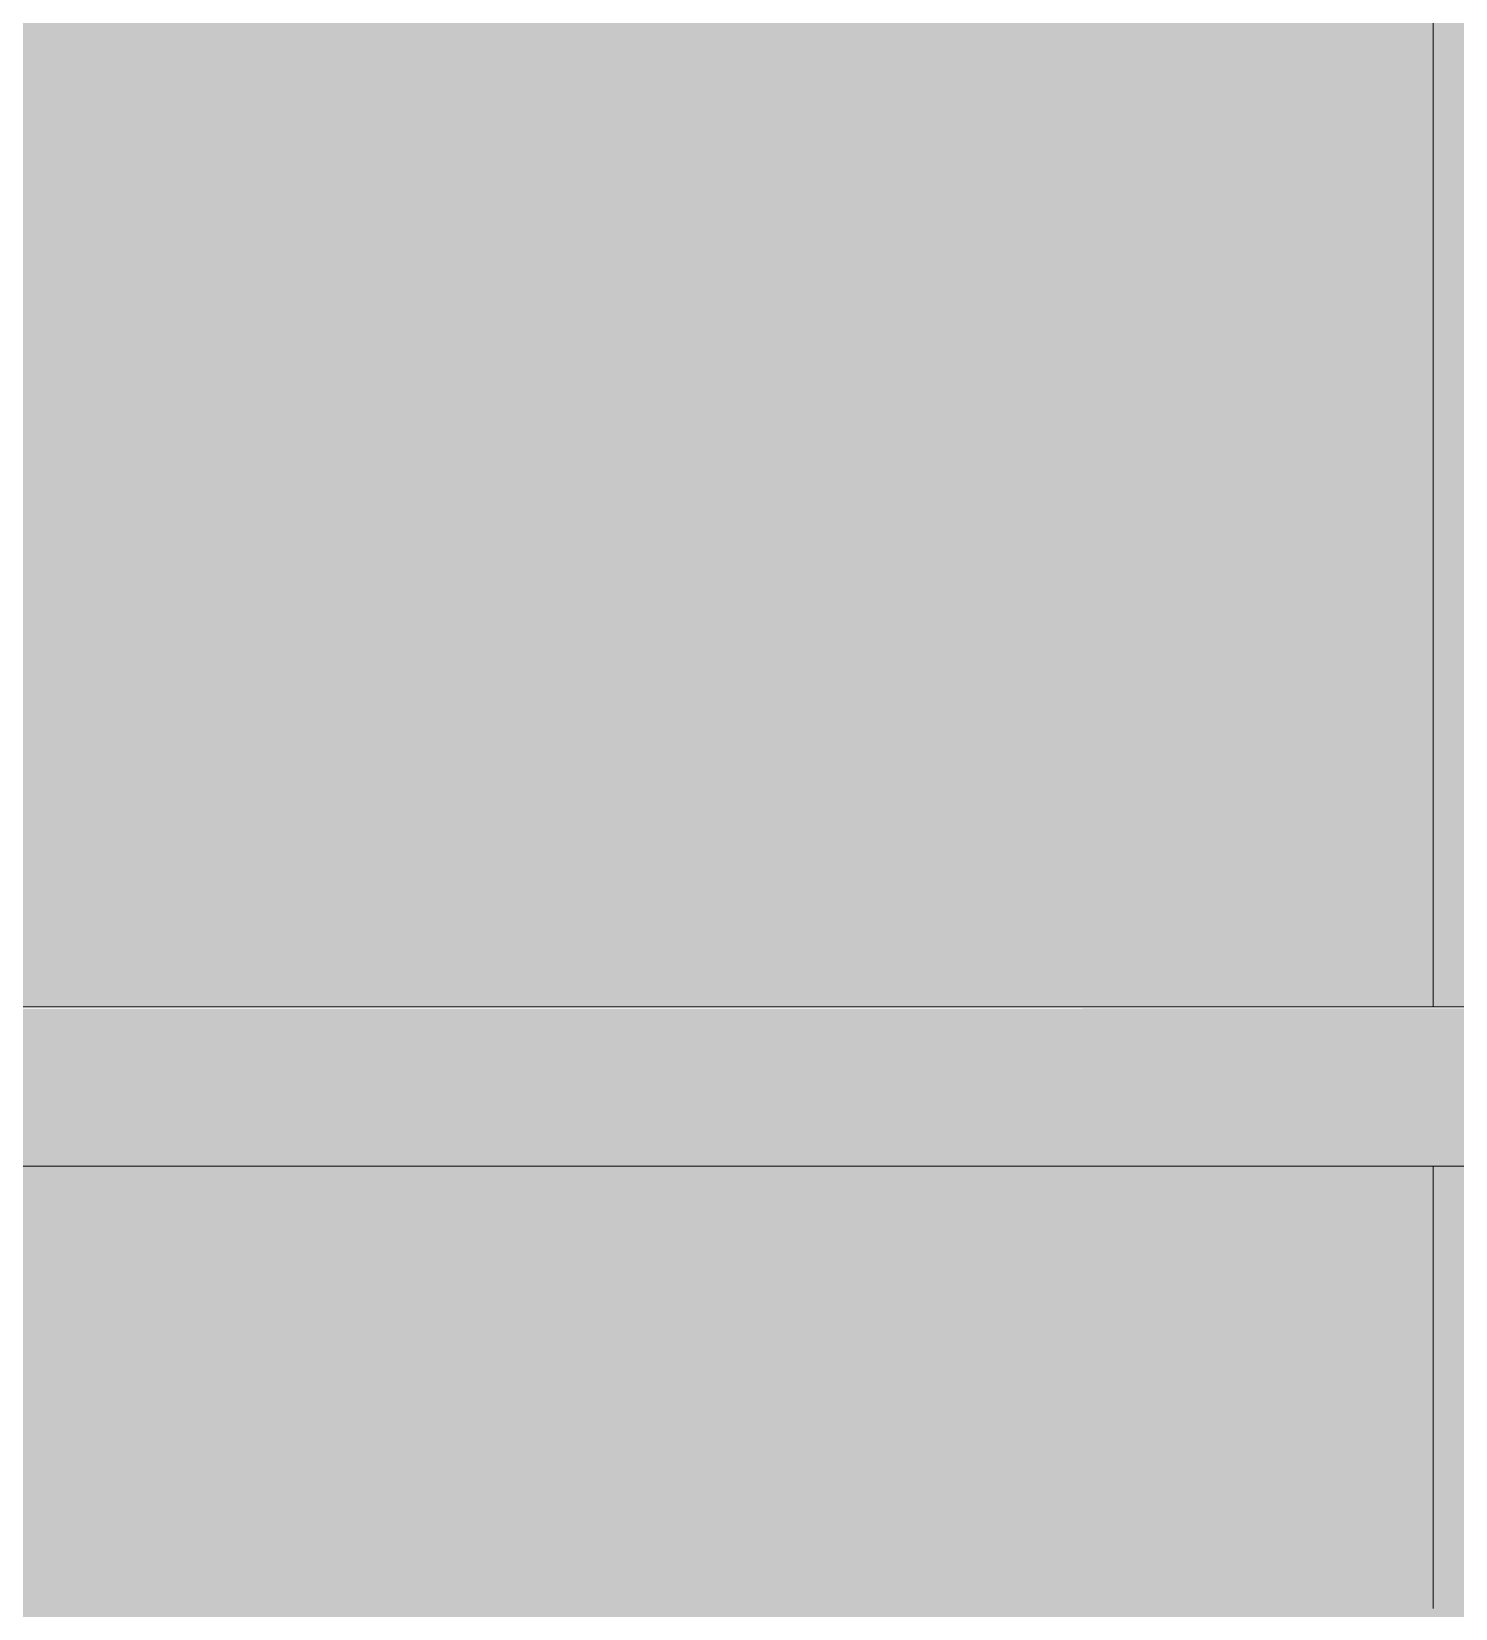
# Model space of a CAD drawing. Header units: inches. Extents: x 1822 to 8392, y -297 to 673.
# Drawn here: x 5101.89 to 5107.21, y 174.75 to 180.65 of the extents above; entities that cross this region are included whole.
import ezdxf

# ---------------------------------------------------------------- set-up
doc = ezdxf.new("R2010")
doc.units = ezdxf.units.IN
doc.header["$MEASUREMENT"] = 0
for name, color, linetype, lineweight in [('A-DOOR-1', 31, 'Continuous', 9), ('A-DOOR-GLAZ', 31, 'Continuous', 9), ('A-FLOR-HRAL', 11, 'Continuous', 9)]:
    doc.layers.add(name, color=color, linetype=linetype, lineweight=lineweight)

# ---------------------------------------------------------------- blocks, each defined once
blk = doc.blocks.new('Door-Sliding-Marvin-2_Panel_Patio_Door-Essential - MARVIN ESSENTIAL SLIDING - 6_-0_X6_-10_ - 2ND FLOOR-3344872-BUILDING ELEVATION - NORTH')
at = {"layer": 'A-DOOR-1'}
h = blk.add_hatch(color=256, dxfattribs=at)
h.paths.add_polyline_path([(-11897.0331, 136.3437), (-11895.8769, 136.3437), (-11895.8769, 137.8035), (-11929.2519, 137.8035), (-11929.2519, 136.3437), (-11897.1581, 136.3437)], flags=0)
h.paths.add_polyline_path([(-11895.8769, 138.75), (-11895.8769, 141.8035), (-11897.6682, 141.8035), (-11897.6682, 138.75), (-11897.1581, 138.75)], flags=0)
h.paths.add_polyline_path([(-11929.2519, 138.75), (-11928.8356, 138.75), (-11928.8356, 141.8035), (-11929.2519, 141.8035)], flags=0)
h.paths.add_polyline_path([(-11928.8356, 142.75), (-11928.8356, 145.8035), (-11929.2519, 145.8035), (-11929.2519, 142.75)], flags=0)
h.paths.add_polyline_path([(-11895.8769, 142.75), (-11895.8769, 145.8035), (-11897.6682, 145.8035), (-11897.6682, 142.75), (-11897.1581, 142.75)], flags=0)
h.paths.add_polyline_path([(-11928.8356, 146.75), (-11928.8356, 149.8035), (-11929.2519, 149.8035), (-11929.2519, 146.75)], flags=0)
h.paths.add_polyline_path([(-11897.6682, 146.75), (-11895.8769, 146.75), (-11895.8811, 149.8035), (-11897.6682, 149.8035)], flags=0)
h.paths.add_polyline_path([(-11897.6682, 150.75), (-11895.8769, 150.75), (-11895.8769, 153.8035), (-11897.6682, 153.8035)], flags=0)
h.paths.add_polyline_path([(-11929.2519, 150.75), (-11928.8356, 150.75), (-11928.8356, 153.8035), (-11929.2519, 153.8035)], flags=0)
h.paths.add_polyline_path([(-11928.8356, 154.75), (-11928.8356, 157.8035), (-11929.2519, 157.8035), (-11929.2519, 154.75)], flags=0)
h.paths.add_polyline_path([(-11897.1581, 154.75), (-11895.8769, 154.75), (-11895.8769, 157.8035), (-11897.6682, 157.8035), (-11897.6682, 154.75)], flags=0)
h.paths.add_polyline_path([(-11928.8356, 158.75), (-11928.8356, 161.8035), (-11929.2519, 161.8035), (-11929.2519, 158.75)], flags=0)
h.paths.add_polyline_path([(-11895.8769, 158.75), (-11895.8769, 161.8035), (-11897.6682, 161.8035), (-11897.6682, 158.75), (-11896.1331, 158.75)], flags=0)
h.paths.add_polyline_path([(-11895.8769, 162.75), (-11895.8769, 165.8035), (-11897.6682, 165.8035), (-11897.6682, 162.75), (-11896.2458, 162.75)], flags=0)
h.paths.add_polyline_path([(-11929.2519, 162.75), (-11928.8356, 162.75), (-11928.8356, 165.8035), (-11929.2519, 165.8035)], flags=0)
h.paths.add_polyline_path([(-11896.3585, 166.75), (-11895.8769, 166.75), (-11895.8769, 169.8035), (-11897.6682, 169.8035), (-11897.6682, 166.75), (-11897.1581, 166.75)], flags=0)
h.paths.add_polyline_path([(-11928.8356, 166.75), (-11928.8356, 169.8035), (-11929.2519, 169.8035), (-11929.2519, 166.75)], flags=0)
h.paths.add_polyline_path([(-11929.2519, 170.75), (-11928.8356, 170.75), (-11928.8356, 173.8035), (-11929.2519, 173.8035)], flags=0)
h.paths.add_polyline_path([(-11897.1581, 170.75), (-11895.8769, 170.75), (-11895.8769, 173.8035), (-11897.6682, 173.8035), (-11897.6682, 170.75)], flags=0)
h.paths.add_polyline_path([(-11897.1581, 174.75), (-11895.8769, 174.75), (-11895.8769, 176.4048), (-11897.6682, 176.4048), (-11897.6682, 174.75)], flags=0)
h.paths.add_polyline_path([(-11929.2519, 174.75), (-11928.8356, 174.75), (-11928.8356, 176.4048), (-11929.2519, 176.4048)], flags=0)
h.paths.add_polyline_path([(-11895.8769, 177), (-11895.9081, 215), (-11929.2519, 215), (-11929.2519, 177), (-11928.8356, 177), (-11928.8356, 213.24), (-11897.6682, 213.24), (-11897.6682, 177), (-11896.6472, 177)], flags=0)
h = blk.add_hatch(color=256, dxfattribs=at)
h.paths.add_polyline_path([(-11897.7519, 138.75), (-11897.6682, 138.75), (-11897.6682, 141.8035), (-11897.7519, 141.8035)], flags=0)
h.paths.add_polyline_path([(-11897.7519, 142.75), (-11897.6682, 142.75), (-11897.6682, 145.8035), (-11897.7519, 145.8035), (-11897.7519, 144.1211)], flags=0)
h.paths.add_polyline_path([(-11897.6682, 146.75), (-11897.6682, 149.8035), (-11897.7519, 149.8035), (-11897.7519, 146.75)], flags=0)
h.paths.add_polyline_path([(-11897.6682, 150.75), (-11897.6682, 153.8035), (-11897.7519, 153.8035), (-11897.7519, 150.75)], flags=0)
h.paths.add_polyline_path([(-11897.7519, 154.75), (-11897.6682, 154.75), (-11897.6682, 157.8035), (-11897.7519, 157.8035)], flags=0)
h.paths.add_polyline_path([(-11897.6682, 158.75), (-11897.6682, 161.8035), (-11897.7519, 161.8035), (-11897.7519, 158.75)], flags=0)
h.paths.add_polyline_path([(-11897.6682, 162.75), (-11897.6682, 165.8035), (-11897.7519, 165.8035), (-11897.7519, 162.75)], flags=0)
h.paths.add_polyline_path([(-11897.7519, 166.75), (-11897.6682, 166.75), (-11897.6682, 169.8035), (-11897.7519, 169.8035), (-11897.7519, 168.0516)], flags=0)
h.paths.add_polyline_path([(-11897.6682, 170.75), (-11897.6682, 173.8035), (-11897.7519, 173.8035), (-11897.7519, 170.75)], flags=0)
h.paths.add_polyline_path([(-11897.6682, 174.75), (-11897.6682, 176.4048), (-11897.7519, 176.4048), (-11897.7519, 174.75)], flags=0)
h.paths.add_polyline_path([(-11897.7519, 177), (-11897.6682, 177), (-11897.6682, 213.24), (-11897.7519, 213.1562), (-11897.7519, 191.9821)], flags=0)
at = {"layer": 'A-DOOR-GLAZ'}
h = blk.add_hatch(color=256, dxfattribs=at)
h.paths.add_polyline_path([(-11925.1948, 138.75), (-11897.7519, 138.75), (-11897.7519, 141.8035), (-11928.7519, 141.8035), (-11928.7519, 138.75), (-11928.5956, 138.75)], flags=0)
h.paths.add_polyline_path([(-11928.7519, 142.75), (-11897.7519, 142.75), (-11897.7519, 145.8035), (-11928.7519, 145.8035), (-11928.7519, 144.1211)], flags=0)
h.paths.add_polyline_path([(-11928.7519, 146.75), (-11897.7519, 146.75), (-11897.7519, 149.8035), (-11928.7519, 149.8035)], flags=0)
h.paths.add_polyline_path([(-11928.7519, 150.75), (-11897.7519, 150.75), (-11897.7519, 153.8035), (-11928.7519, 153.8035)], flags=0)
h.paths.add_polyline_path([(-11925.1948, 154.75), (-11897.7519, 154.75), (-11897.7519, 157.8035), (-11928.7519, 157.8035), (-11928.7519, 154.75)], flags=0)
h.paths.add_polyline_path([(-11925.1948, 158.75), (-11897.7519, 158.75), (-11897.7519, 161.8035), (-11928.7519, 161.8035), (-11928.7519, 158.75)], flags=0)
h.paths.add_polyline_path([(-11925.1948, 162.75), (-11897.7519, 162.75), (-11897.7519, 165.8035), (-11928.7519, 165.8035), (-11928.7519, 162.75)], flags=0)
h.paths.add_polyline_path([(-11897.7519, 166.75), (-11897.7519, 169.8035), (-11928.7519, 169.8035), (-11928.7519, 166.75), (-11925.1948, 166.75)], flags=0)
h.paths.add_polyline_path([(-11925.1948, 170.75), (-11897.7519, 170.75), (-11897.7519, 173.8035), (-11928.7519, 173.8035), (-11928.7519, 170.75)], flags=0)
h.paths.add_polyline_path([(-11928.7519, 174.75), (-11897.7519, 174.75), (-11897.7519, 176.4048), (-11928.7519, 176.4048)], flags=0)
h.paths.add_polyline_path([(-11925.1948, 177), (-11897.7519, 177), (-11897.7519, 213.1562), (-11928.7519, 213.1562), (-11928.7519, 177)], flags=0)
at = {"layer": 'A-DOOR-1'}
for p, q in [((-11897.7519, 213.1562), (-11897.7519, 177)), ((-11897.7519, 176.4048), (-11897.7519, 174.75))]:
    blk.add_line(p, q, dxfattribs=at)
blk = doc.blocks.new('Railing - Railing-3288269-BUILDING ELEVATION - NORTH')
at = {"layer": 'A-FLOR-HRAL'}
for points in [[(-11858.5394, 176.5276), (-11856.1772, 176.5276), (-11856.2405, 176.7638), (-11856.4134, 176.9367), (-11856.6496, 177), (-11969.8764, 176.9839), (-11970.0882, 176.8616), (-11970.2105, 176.6498), (-11970.2266, 176.5276), (-11859.1299, 176.5276)], [(-11859.1299, 176.4048), (-11856.1772, 176.4048), (-11856.1772, 176.5276), (-11970.2266, 176.5276), (-11970.2266, 176.4048), (-11859.7205, 176.4048)]]:
    blk.add_hatch(color=256, dxfattribs=at).paths.add_polyline_path(points, flags=0)
h = blk.add_hatch(color=256, dxfattribs=at)
h.paths.add_polyline_path([(-11858.5394, 174.2767), (-11858.0661, 174.2767), (-11858.5394, 174.75)], flags=0)
h.paths.add_polyline_path([(-11964.9394, 174.2767), (-11938.005, 174.2767), (-11938.005, 174.75), (-11967.8644, 174.75), (-11968.3377, 174.2767), (-11965.0826, 174.2767)], flags=0)
h.paths.add_polyline_path([(-11859.7205, 174.2767), (-11859.7205, 174.75), (-11889.5798, 174.75), (-11889.5798, 174.2767), (-11885.764, 174.2767)], flags=0)
h.paths.add_polyline_path([(-11890.761, 174.2767), (-11890.761, 174.75), (-11936.8239, 174.75), (-11936.8239, 174.2767), (-11894.3769, 174.2767)], flags=0)
for p, q in [((-11856.6496, 177), (-11969.7542, 177)), ((-11856.1772, 176.4048), (-11970.2266, 176.4048))]:
    blk.add_line(p, q, dxfattribs=at)

msp = doc.modelspace()

# ---------------------------------------------------------------- block references
at = {"layer": 'A-DOOR-1'}
msp.add_blockref('Door-Sliding-Marvin-2_Panel_Patio_Door-Essential - MARVIN ESSENTIAL SLIDING - 6_-0_X6_-10_ - 2ND FLOOR-3344872-BUILDING ELEVATION - NORTH', (17004.87862, 0), dxfattribs=at)
at = {"layer": 'A-FLOR-HRAL'}
msp.add_blockref('Railing - Railing-3288269-BUILDING ELEVATION - NORTH', (17004.87862, 0), dxfattribs=at)

doc.saveas('drawing.dxf')
